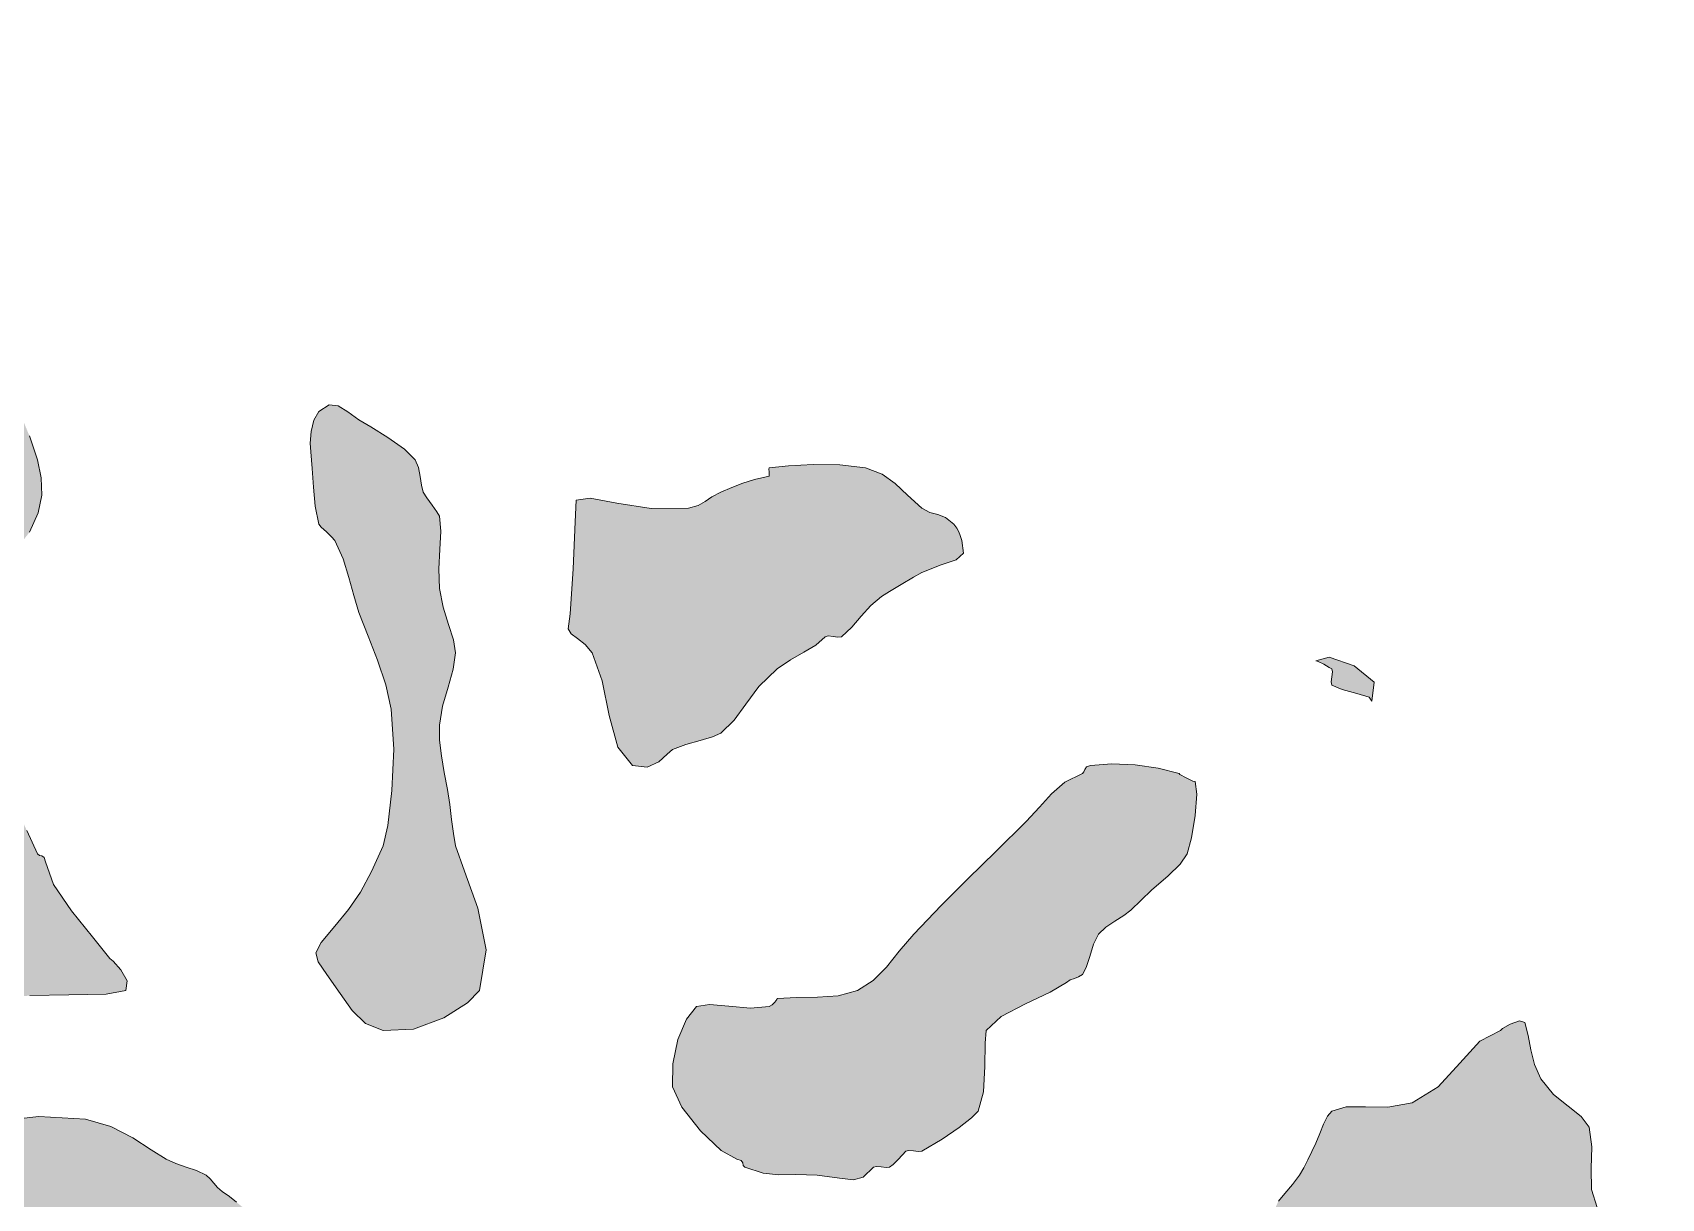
# Model space of a CAD drawing. Header units: inches. Extents: x -600 to 863, y -502 to 873.
# Drawn here: x 152.75 to 174.2, y 815.2 to 830.55 of the extents above; entities that cross this region are included whole.
import ezdxf

# ---------------------------------------------------------------- set-up
doc = ezdxf.new("R2010")
doc.units = ezdxf.units.IN
doc.header["$MEASUREMENT"] = 0
doc.layers.add('Layer 1', color=7, linetype='Continuous')

msp = doc.modelspace()

# ---------------------------------------------------------------- hatches: boundary and pattern name
at = {"layer": 'Layer 1', "true_color": 0xffffff}
for points in [[(144.555, 830.429), (144.559, 830.446), (144.556, 830.479), (144.553, 830.515), (144.555, 830.535), (144.6, 830.552), (144.636, 830.512), (144.658, 830.457), (144.661, 830.429), (144.796, 830.427), (144.975, 830.428), (145.208, 830.403), (145.508, 830.323), (145.526, 830.302), (145.536, 830.267), (145.558, 830.234), (145.614, 830.217), (145.768, 830.165), (145.966, 830.048), (146.173, 829.91), (146.355, 829.794), (146.492, 829.718), (146.642, 829.642), (146.808, 829.562), (146.99, 829.476), (147.059, 829.453), (147.143, 829.431), (147.23, 829.405), (147.308, 829.37), (147.426, 829.274), (147.525, 829.158), (147.623, 829.042), (147.731, 828.947), (147.81, 828.895), (147.896, 828.836), (147.979, 828.78), (148.049, 828.735), (148.168, 828.665), (148.298, 828.588), (148.436, 828.505), (148.579, 828.417), (148.754, 828.308), (148.928, 828.192), (149.112, 828.057), (149.32, 827.888), (149.429, 827.782), (149.54, 827.66), (149.648, 827.546), (149.743, 827.464), (149.908, 827.386), (150.081, 827.339), (150.244, 827.302), (150.378, 827.253), (150.505, 827.177), (150.631, 827.091), (150.735, 827.007), (150.802, 826.935), (150.923, 826.617), (151.031, 826.113), (151.078, 825.597), (151.014, 825.241), (150.814, 825.126), (150.485, 825.071), (150.129, 825.021), (149.849, 824.923), (149.707, 824.817), (149.627, 824.73), (149.579, 824.633), (149.531, 824.5), (149.485, 824.333), (149.437, 824.15), (149.356, 823.984), (149.214, 823.864), (149.168, 823.861), (149.103, 823.869), (149.041, 823.875), (149.002, 823.864), (149, 823.844), (149.003, 823.809), (149.006, 823.776), (149.002, 823.759), (148.683, 823.653), (148.283, 823.5), (148.005, 823.265), (148.049, 822.912), (148.216, 822.792), (148.456, 822.794), (148.758, 822.882), (149.108, 823.018), (149.127, 823.041), (149.136, 823.075), (149.157, 823.107), (149.214, 823.123), (149.266, 823.136), (149.359, 823.165), (149.459, 823.2), (149.531, 823.229), (149.759, 823.35), (149.928, 823.472), (150.057, 823.633), (150.167, 823.864), (150.193, 823.907), (150.227, 823.946), (150.256, 823.998), (150.272, 824.076), (150.34, 824.266), (150.498, 824.329), (150.729, 824.345), (151.014, 824.394), (151.133, 824.442), (151.367, 824.549), (151.61, 824.685), (151.755, 824.817), (151.804, 825.357), (151.761, 826.024), (151.848, 826.405), (152.284, 826.088), (152.42, 825.88), (152.57, 825.577), (152.709, 825.239), (152.814, 824.923), (152.864, 824.688), (152.871, 824.46), (152.822, 824.226), (152.708, 823.97), (152.58, 823.802), (152.431, 823.727), (152.208, 823.668), (151.861, 823.547), (151.787, 823.504), (151.71, 823.446), (151.629, 823.386), (151.543, 823.335), (151.475, 823.312), (151.391, 823.29), (151.303, 823.264), (151.226, 823.229), (150.689, 822.788), (150.286, 822.296), (149.982, 821.875), (149.743, 821.641), (149.49, 821.594), (149.149, 821.594), (148.788, 821.591), (148.473, 821.535), (148.355, 821.487), (148.214, 821.417), (148.07, 821.326), (147.943, 821.217), (147.903, 821.146), (147.888, 821.064), (147.874, 820.98), (147.837, 820.9), (147.694, 820.76), (147.492, 820.554), (147.33, 820.283), (147.308, 819.947), (147.37, 819.869), (147.528, 819.751), (147.762, 819.678), (148.049, 819.735), (148.109, 819.807), (148.155, 819.926), (148.2, 820.056), (148.261, 820.159), (148.434, 820.387), (148.514, 820.553), (148.599, 820.68), (148.79, 820.794), (148.994, 820.82), (149.241, 820.782), (149.581, 820.75), (150.061, 820.794), (150.175, 820.831), (150.32, 820.9), (150.494, 820.996), (150.696, 821.111), (151.035, 821.302), (151.219, 821.359), (151.406, 821.319), (151.755, 821.217), (151.911, 821.166), (152.035, 821.09), (152.151, 820.972), (152.284, 820.794), (152.426, 820.564), (152.55, 820.315), (152.674, 820.041), (152.814, 819.735), (152.84, 819.713), (152.874, 819.707), (152.904, 819.688), (152.92, 819.629), (153.027, 819.329), (153.263, 818.982), (153.539, 818.642), (153.767, 818.358), (153.811, 818.321), (153.914, 818.208), (153.996, 818.063), (153.979, 817.935), (153.72, 817.887), (153.227, 817.876), (152.713, 817.869), (152.39, 817.829), (152.337, 817.788), (152.28, 817.722), (152.225, 817.657), (152.179, 817.618), (151.974, 817.524), (151.756, 817.422), (151.537, 817.312), (151.332, 817.194), (150.94, 816.976), (150.533, 816.838), (150.049, 816.799), (149.426, 816.876), (149.391, 816.896), (149.346, 816.93), (149.287, 816.964), (149.214, 816.982), (149.091, 816.986), (148.911, 816.996), (148.723, 817.026), (148.579, 817.088), (148.433, 817.293), (148.351, 817.552), (148.277, 817.792), (148.155, 817.935), (147.633, 818.022), (147.027, 817.941), (146.561, 817.698), (146.461, 817.3), (146.71, 817.079), (147.079, 817.086), (147.377, 817.201), (147.414, 817.3), (147.548, 817.221), (147.636, 817.1), (147.719, 816.946), (147.837, 816.771), (147.938, 816.649), (148.044, 816.528), (148.154, 816.422), (148.261, 816.347), (148.427, 816.298), (148.63, 816.283), (148.861, 816.273), (149.108, 816.241), (149.266, 816.193), (149.432, 816.127), (149.593, 816.065), (149.743, 816.029), (150.062, 816.005), (150.405, 816), (150.761, 816.008), (151.12, 816.029), (151.673, 816.104), (152.243, 816.207), (152.833, 816.274), (153.449, 816.241), (153.779, 816.144), (154.069, 815.995), (154.313, 815.837), (154.508, 815.712), (154.637, 815.654), (154.775, 815.609), (154.911, 815.562), (155.037, 815.5), (155.089, 815.455), (155.136, 815.398), (155.186, 815.34), (155.249, 815.288), (155.345, 815.221), (155.437, 815.145), (155.541, 815.061), (155.673, 814.971), (155.763, 814.885), (155.898, 814.744), (156.053, 814.61), (156.202, 814.547), (156.225, 814.548), (156.257, 814.551), (156.289, 814.551), (156.308, 814.547), (156.504, 814.358), (156.704, 814.132), (156.838, 813.928), (156.837, 813.806), (156.589, 813.814), (156.062, 813.862), (155.472, 813.908), (155.037, 813.912), (154.708, 813.851), (154.357, 813.748), (154.028, 813.621), (153.767, 813.488), (153.563, 813.337), (153.4, 813.173), (153.261, 813.007), (153.131, 812.853), (153.006, 812.685), (152.87, 812.494), (152.707, 812.323), (152.496, 812.218), (152.204, 812.212), (151.946, 812.308), (151.672, 812.438), (151.332, 812.535), (150.84, 812.58), (150.275, 812.581), (149.709, 812.532), (149.214, 812.429), (148.846, 812.252), (148.516, 811.997), (148.191, 811.72), (147.837, 811.477), (147.732, 811.436), (147.631, 811.418), (147.526, 811.403), (147.414, 811.371), (147.347, 811.329), (147.249, 811.259), (147.154, 811.192), (147.096, 811.159), (146.686, 811.113), (146.18, 811.109), (145.629, 811.129), (145.084, 811.159), (144.66, 811.202), (144.276, 811.268), (143.926, 811.332), (143.602, 811.371), (143.367, 811.433), (143.17, 811.565), (142.977, 811.733), (142.755, 811.9), (142.458, 812.072), (142.207, 812.204), (141.965, 812.343), (141.696, 812.535), (141.498, 812.669), (141.188, 812.866), (140.893, 813.056), (140.743, 813.17), (140.692, 813.33), (140.672, 813.547), (140.661, 813.762), (140.638, 813.912), (140.412, 814.293), (140.096, 814.631), (139.759, 814.98), (139.473, 815.394), (139.295, 815.697), (139.092, 815.931), (138.814, 816.134), (138.414, 816.347), (138.344, 816.391), (138.251, 816.458), (138.161, 816.522), (138.096, 816.559), (137.982, 816.579), (137.898, 816.574), (137.833, 816.588), (137.779, 816.665), (137.77, 816.945), (137.87, 817.312), (138.004, 817.674), (138.096, 817.935), (138.152, 818.145), (138.224, 818.377), (138.312, 818.6), (138.414, 818.782), (138.422, 818.828), (138.412, 818.891), (138.403, 818.952), (138.414, 818.994), (138.503, 819.022), (138.646, 819.03), (138.806, 819.046), (138.943, 819.1), (139.091, 819.24), (139.226, 819.423), (139.352, 819.63), (139.473, 819.841), (140.071, 820.153), (141.081, 820.277), (142.133, 820.394), (142.861, 820.688), (143.045, 821.116), (143.096, 821.741), (143.108, 822.422), (143.179, 823.018), (143.2, 823.056), (143.234, 823.099), (143.267, 823.154), (143.285, 823.229), (143.283, 823.279), (143.277, 823.337), (143.276, 823.394), (143.285, 823.441), (143.346, 823.526), (143.438, 823.605), (143.533, 823.682), (143.602, 823.759), (143.607, 823.804), (143.599, 823.869), (143.591, 823.931), (143.602, 823.97), (143.758, 824.224), (143.805, 824.565), (143.829, 824.953), (143.92, 825.347), (143.945, 825.401), (143.972, 825.448), (143.999, 825.498), (144.026, 825.559), (144.113, 825.823), (144.254, 826.238), (144.413, 826.631), (144.555, 826.829), (144.598, 826.81), (144.733, 826.779), (144.886, 826.747), (144.979, 826.723), (145.19, 826.583), (145.377, 826.374), (145.549, 826.127), (145.72, 825.876), (146.029, 825.448), (146.291, 825.004), (146.426, 824.52), (146.355, 823.97), (146.332, 823.916), (146.305, 823.868), (146.277, 823.818), (146.249, 823.759), (146.23, 823.544), (146.229, 823.178), (146.211, 822.784), (146.144, 822.488), (146.091, 822.446), (145.989, 822.378), (145.885, 822.313), (145.826, 822.276), (145.494, 822.049), (145.189, 821.771), (144.938, 821.402), (144.767, 820.9), (144.712, 820.599), (144.708, 820.288), (144.839, 820.098), (145.19, 820.159), (145.379, 820.25), (145.428, 820.312), (145.438, 820.428), (145.508, 820.688), (145.555, 820.822), (145.606, 820.97), (145.661, 821.11), (145.72, 821.217), (145.963, 821.428), (146.293, 821.619), (146.628, 821.848), (146.884, 822.17), (146.949, 822.425), (146.94, 822.696), (146.93, 823.022), (146.99, 823.441), (147.029, 823.523), (147.093, 823.619), (147.158, 823.73), (147.202, 823.864), (147.254, 824.424), (147.241, 824.68), (147.313, 824.793), (147.625, 824.923), (147.696, 824.948), (147.773, 824.971), (147.856, 824.996), (147.943, 825.029), (148.187, 825.141), (148.386, 825.248), (148.496, 825.325), (148.473, 825.347), (148.53, 825.3), (148.843, 825.232), (149.209, 825.195), (149.426, 825.241), (149.504, 825.473), (149.443, 825.689), (149.294, 825.867), (149.108, 825.982), (148.685, 826.059), (148.243, 826.009), (147.836, 825.892), (147.52, 825.771), (147.491, 825.736), (147.362, 825.646), (147.179, 825.565), (146.99, 825.559), (146.93, 825.636), (146.882, 825.789), (146.834, 825.958), (146.778, 826.088), (146.678, 826.188), (146.557, 826.265), (146.44, 826.333), (146.355, 826.406), (146.321, 826.478), (146.304, 826.561), (146.286, 826.646), (146.249, 826.723), (146.204, 826.755), (146.143, 826.777), (146.081, 826.799), (146.038, 826.829), (145.972, 826.936), (145.898, 827.08), (145.84, 827.205), (145.826, 827.253), (145.634, 827.312), (145.334, 827.361), (145.042, 827.409), (144.873, 827.464), (144.825, 827.532), (144.808, 827.607), (144.796, 827.691), (144.767, 827.782), (144.583, 828.137), (144.289, 828.723), (144.021, 829.315), (143.92, 829.688), (144.006, 829.928), (144.169, 830.149), (144.366, 830.325)], [(156.52, 825.559), (156.657, 825.649), (156.777, 825.636), (156.9, 825.557), (157.049, 825.453), (157.206, 825.358), (157.43, 825.218), (157.648, 825.063), (157.79, 824.923), (157.832, 824.823), (157.855, 824.705), (157.873, 824.59), (157.896, 824.5), (157.941, 824.424), (158.011, 824.329), (158.075, 824.239), (158.108, 824.182), (158.125, 823.983), (158.113, 823.745), (158.099, 823.487), (158.108, 823.229), (158.157, 822.983), (158.228, 822.755), (158.292, 822.553), (158.319, 822.382), (158.29, 822.167), (158.222, 821.929), (158.149, 821.679), (158.108, 821.429), (158.11, 821.233), (158.135, 821.025), (158.172, 820.808), (158.214, 820.582), (158.244, 820.383), (158.268, 820.188), (158.292, 820.003), (158.319, 819.841), (158.439, 819.505), (158.615, 819.021), (158.722, 818.471), (158.637, 817.935), (158.479, 817.771), (158.165, 817.574), (157.768, 817.426), (157.367, 817.406), (157.136, 817.501), (156.959, 817.672), (156.8, 817.895), (156.625, 818.147), (156.51, 818.311), (156.481, 818.429), (156.551, 818.565), (156.731, 818.782), (156.911, 819.001), (157.068, 819.23), (157.216, 819.5), (157.367, 819.841), (157.428, 820.11), (157.483, 820.568), (157.506, 821.112), (157.473, 821.641), (157.401, 821.961), (157.292, 822.284), (157.168, 822.603), (157.049, 822.912), (156.98, 823.136), (156.917, 823.375), (156.84, 823.62), (156.731, 823.864), (156.689, 823.912), (156.62, 823.975), (156.553, 824.036), (156.52, 824.076), (156.473, 824.316), (156.448, 824.566), (156.432, 824.809), (156.414, 825.029), (156.408, 825.146), (156.419, 825.296), (156.454, 825.445)], [(162.449, 824.711), (162.451, 824.729), (162.449, 824.765), (162.447, 824.801), (162.449, 824.817), (162.706, 824.847), (163.031, 824.865), (163.383, 824.859), (163.72, 824.817), (163.94, 824.737), (164.11, 824.611), (164.271, 824.457), (164.461, 824.288), (164.569, 824.229), (164.671, 824.204), (164.774, 824.167), (164.884, 824.076), (164.924, 824.026), (164.945, 823.986), (164.962, 823.939), (164.99, 823.864), (165.012, 823.694), (164.912, 823.607), (164.718, 823.543), (164.461, 823.441), (164.35, 823.378), (164.191, 823.283), (164.036, 823.188), (163.931, 823.123), (163.789, 823.006), (163.663, 822.865), (163.539, 822.721), (163.402, 822.594), (163.357, 822.587), (163.292, 822.597), (163.23, 822.604), (163.19, 822.594), (163.066, 822.484), (162.909, 822.39), (162.733, 822.292), (162.555, 822.17), (162.316, 821.938), (162.143, 821.707), (161.99, 821.496), (161.813, 821.323), (161.705, 821.274), (161.541, 821.227), (161.354, 821.175), (161.178, 821.111), (161.107, 821.048), (160.996, 820.947), (160.843, 820.875), (160.649, 820.9), (160.458, 821.141), (160.345, 821.557), (160.251, 822.014), (160.12, 822.382), (160.027, 822.493), (159.927, 822.571), (159.844, 822.633), (159.802, 822.7), (159.832, 822.896), (159.868, 823.488), (159.897, 824.108), (159.908, 824.394), (160.094, 824.421), (160.443, 824.355), (160.895, 824.282), (161.39, 824.288), (161.517, 824.323), (161.608, 824.375), (161.696, 824.436), (161.813, 824.5), (161.961, 824.562), (162.102, 824.616), (162.258, 824.665)], [(169.649, 822.276), (169.827, 822.325), (170.156, 822.21), (170.417, 821.996), (170.39, 821.747), (170.354, 821.8), (170.192, 821.848), (169.997, 821.898), (169.861, 821.958), (169.852, 822), (169.861, 822.065), (169.871, 822.13), (169.861, 822.17), (169.826, 822.191), (169.755, 822.232), (169.683, 822.269)], [(166.578, 820.794), (166.595, 820.813), (166.607, 820.846), (166.632, 820.88), (166.684, 820.9), (166.964, 820.918), (167.269, 820.906), (167.572, 820.865), (167.849, 820.794), (167.861, 820.78), (167.942, 820.735), (168.029, 820.692), (168.061, 820.688), (168.084, 820.52), (168.062, 820.24), (168.013, 819.946), (167.955, 819.735), (167.863, 819.598), (167.704, 819.446), (167.485, 819.254), (167.214, 818.994), (167.122, 818.921), (167.004, 818.849), (166.886, 818.769), (166.79, 818.676), (166.723, 818.544), (166.672, 818.384), (166.627, 818.237), (166.578, 818.147), (166.525, 818.113), (166.47, 818.093), (166.416, 818.074), (166.367, 818.041), (166.15, 817.911), (165.826, 817.761), (165.507, 817.592), (165.308, 817.406), (165.294, 817.24), (165.293, 816.934), (165.274, 816.599), (165.202, 816.347), (165.117, 816.257), (164.953, 816.128), (164.729, 815.977), (164.461, 815.817), (164.415, 815.813), (164.35, 815.822), (164.288, 815.828), (164.249, 815.817), (164.208, 815.771), (164.145, 815.704), (164.082, 815.641), (164.037, 815.606), (163.991, 815.603), (163.926, 815.61), (163.864, 815.616), (163.825, 815.606), (163.691, 815.476), (163.562, 815.441), (163.378, 815.462), (163.084, 815.5), (162.8, 815.51), (162.579, 815.507), (162.372, 815.527), (162.131, 815.606), (162.11, 815.631), (162.103, 815.665), (162.083, 815.696), (162.025, 815.712), (161.819, 815.825), (161.545, 816.087), (161.3, 816.399), (161.178, 816.665), (161.181, 816.97), (161.25, 817.288), (161.362, 817.558), (161.496, 817.724), (161.663, 817.75), (161.919, 817.727), (162.203, 817.701), (162.449, 817.724), (162.489, 817.747), (162.525, 817.783), (162.55, 817.815), (162.555, 817.829), (162.815, 817.844), (163.087, 817.845), (163.358, 817.864), (163.614, 817.935), (163.821, 818.066), (163.995, 818.243), (164.163, 818.451), (164.355, 818.676), (164.714, 819.053), (165.069, 819.407), (165.438, 819.766), (165.837, 820.159), (166.009, 820.349), (166.167, 820.527), (166.344, 820.68)], [(172.084, 817.406), (172.108, 817.435), (172.211, 817.493), (172.331, 817.535), (172.402, 817.512), (172.447, 817.343), (172.483, 817.155), (172.531, 816.96), (172.613, 816.771), (172.78, 816.566), (172.973, 816.411), (173.145, 816.277), (173.249, 816.135), (173.287, 815.876), (173.277, 815.591), (173.279, 815.312), (173.354, 815.076), (173.386, 815.052), (173.419, 815.047), (173.446, 815.03), (173.46, 814.971), (173.51, 814.83), (173.615, 814.825), (173.749, 814.839), (173.884, 814.759), (173.926, 814.637), (174.028, 814.365), (174.138, 814.104), (174.202, 814.018), (174.104, 813.9), (173.977, 813.912), (173.777, 813.95), (173.46, 813.912), (173.405, 813.875), (173.349, 813.81), (173.295, 813.743), (173.249, 813.7), (173.039, 813.661), (172.671, 813.641), (172.248, 813.624), (171.873, 813.594), (171.59, 813.553), (171.374, 813.494), (171.195, 813.378), (171.025, 813.17), (170.988, 813.091), (170.967, 813.01), (170.949, 812.929), (170.919, 812.853), (170.815, 812.722), (170.669, 812.632), (170.463, 812.547), (170.178, 812.429), (170.129, 812.388), (170.067, 812.319), (170.008, 812.252), (169.966, 812.218), (169.806, 812.188), (169.664, 812.183), (169.515, 812.168), (169.331, 812.112), (169.277, 812.07), (169.221, 812.005), (169.167, 811.94), (169.12, 811.9), (168.684, 811.691), (168.22, 811.478), (167.729, 811.264), (167.214, 811.053), (167.196, 811.034), (167.181, 811.003), (167.156, 810.971), (167.108, 810.947), (166.991, 810.909), (166.896, 810.862), (166.801, 810.805), (166.684, 810.735), (166.225, 810.596), (165.57, 810.501), (164.864, 810.418), (164.249, 810.312), (164.121, 810.256), (163.918, 810.156), (163.696, 810.054), (163.508, 809.994), (163.083, 809.972), (162.657, 809.999), (162.231, 810.023), (161.813, 809.994), (161.403, 809.867), (160.959, 809.653), (160.519, 809.398), (160.12, 809.147), (160.05, 809.119), (159.964, 809.1), (159.876, 809.077), (159.802, 809.041), (159.772, 808.998), (159.748, 808.932), (159.725, 808.869), (159.696, 808.83), (159.613, 808.793), (159.533, 808.775), (159.455, 808.757), (159.378, 808.724), (159.216, 808.631), (159.015, 808.53), (158.784, 808.419), (158.531, 808.3), (158.21, 808.131), (157.91, 807.959), (157.656, 807.825), (157.473, 807.771), (157.345, 807.779), (157.271, 807.804), (157.219, 807.839), (157.155, 807.876), (157.028, 807.943), (156.905, 808.019), (156.776, 808.103), (156.625, 808.194), (156.005, 808.636), (155.396, 809.194), (154.792, 809.808), (154.19, 810.417), (154.128, 810.472), (154.076, 810.511), (154.028, 810.557), (153.979, 810.629), (153.938, 810.692), (153.936, 810.694), (153.955, 810.69), (153.979, 810.735), (154.104, 811.027), (154.297, 811.168), (154.569, 811.226), (154.932, 811.265), (155.396, 811.283), (155.906, 811.25), (156.406, 811.197), (156.837, 811.159), (157.228, 811.148), (157.583, 811.152), (157.856, 811.16), (158.002, 811.159), (158.252, 811.1), (158.298, 811.044), (158.354, 810.994), (158.637, 810.947), (159.237, 810.929), (159.972, 810.971), (160.675, 811.081), (161.178, 811.265), (161.23, 811.296), (161.279, 811.32), (161.33, 811.344), (161.39, 811.371), (161.478, 811.396), (161.59, 811.414), (161.708, 811.437), (161.813, 811.477), (161.896, 811.543), (161.979, 811.635), (162.059, 811.727), (162.131, 811.794), (162.302, 811.885), (162.492, 811.953), (162.714, 812.02), (162.979, 812.112), (163.051, 812.153), (163.142, 812.219), (163.23, 812.284), (163.296, 812.323), (163.371, 812.333), (163.456, 812.322), (163.54, 812.311), (163.614, 812.323), (163.645, 812.364), (163.67, 812.431), (163.693, 812.498), (163.72, 812.535), (163.837, 812.575), (163.944, 812.595), (164.045, 812.611), (164.143, 812.641), (164.35, 812.724), (164.559, 812.797), (164.771, 812.872), (164.99, 812.959), (165.011, 812.983), (165.019, 813.017), (165.039, 813.048), (165.096, 813.064), (165.15, 813.077), (165.24, 813.106), (165.338, 813.141), (165.414, 813.17), (165.663, 813.282), (165.94, 813.41), (166.245, 813.551), (166.578, 813.7), (166.684, 813.75), (166.785, 813.802), (166.888, 813.856), (167.002, 813.912), (167.194, 813.989), (167.406, 814.061), (167.627, 814.138), (167.849, 814.229), (167.933, 814.278), (168.017, 814.338), (168.097, 814.397), (168.167, 814.441), (168.273, 814.478), (168.378, 814.492), (168.483, 814.507), (168.59, 814.547), (168.62, 814.588), (168.646, 814.656), (168.669, 814.722), (168.696, 814.759), (168.821, 814.799), (168.958, 814.845), (169.068, 814.926), (169.12, 815.076), (169.157, 815.16), (169.241, 815.262), (169.344, 815.377), (169.437, 815.5), (169.493, 815.599), (169.546, 815.706), (169.598, 815.815), (169.649, 815.923), (169.704, 816.05), (169.753, 816.175), (169.803, 816.28), (169.861, 816.347), (170.051, 816.401), (170.304, 816.401), (170.6, 816.399), (170.919, 816.453), (171.263, 816.664), (171.548, 816.978), (171.811, 817.268)]]:
    msp.add_hatch(color=7, dxfattribs=at).paths.add_polyline_path(points)

# ---------------------------------------------------------------- linework, layer by layer
at = {"layer": 'Layer 1', "lineweight": 0}
for points in [[(156.52, 825.559), (156.657, 825.649), (156.777, 825.636), (156.9, 825.557), (157.049, 825.453), (157.206, 825.358), (157.43, 825.218), (157.648, 825.063), (157.79, 824.923), (157.832, 824.823), (157.855, 824.705), (157.873, 824.59), (157.896, 824.5), (157.941, 824.424), (158.011, 824.329), (158.075, 824.239), (158.108, 824.182), (158.125, 823.983), (158.113, 823.745), (158.099, 823.487), (158.108, 823.229), (158.157, 822.983), (158.228, 822.755), (158.292, 822.553), (158.319, 822.382), (158.29, 822.167), (158.222, 821.929), (158.149, 821.679), (158.108, 821.429), (158.11, 821.233), (158.135, 821.025), (158.172, 820.808), (158.214, 820.582), (158.244, 820.383), (158.268, 820.188), (158.292, 820.003), (158.319, 819.841), (158.439, 819.505), (158.615, 819.021), (158.722, 818.471), (158.637, 817.935), (158.479, 817.771), (158.165, 817.574), (157.768, 817.426), (157.367, 817.406), (157.136, 817.501), (156.959, 817.672), (156.8, 817.895), (156.625, 818.147), (156.51, 818.311), (156.481, 818.429), (156.551, 818.565), (156.731, 818.782), (156.911, 819.001), (157.068, 819.23), (157.216, 819.5), (157.367, 819.841), (157.428, 820.11), (157.483, 820.568), (157.506, 821.112), (157.473, 821.641), (157.401, 821.961), (157.292, 822.284), (157.168, 822.603), (157.049, 822.912), (156.98, 823.136), (156.917, 823.375), (156.84, 823.62), (156.731, 823.864), (156.689, 823.912), (156.62, 823.975), (156.553, 824.036), (156.52, 824.076), (156.473, 824.316), (156.448, 824.566), (156.432, 824.809), (156.414, 825.029), (156.408, 825.146), (156.419, 825.296), (156.454, 825.445), (156.52, 825.559), (156.52, 825.559)], [(152.709, 825.239), (152.814, 824.923), (152.864, 824.688), (152.871, 824.46), (152.822, 824.226), (152.708, 823.97)], [(162.449, 824.711), (162.451, 824.729), (162.449, 824.765), (162.447, 824.801), (162.449, 824.817), (162.706, 824.847), (163.031, 824.865), (163.383, 824.859), (163.72, 824.817), (163.94, 824.737), (164.11, 824.611), (164.271, 824.457), (164.461, 824.288), (164.569, 824.229), (164.671, 824.204), (164.774, 824.167), (164.884, 824.076), (164.924, 824.026), (164.945, 823.986), (164.962, 823.939), (164.99, 823.864), (165.012, 823.694), (164.912, 823.607), (164.718, 823.543), (164.461, 823.441), (164.35, 823.378), (164.191, 823.283), (164.036, 823.188), (163.931, 823.123), (163.789, 823.006), (163.663, 822.865), (163.539, 822.721), (163.402, 822.594), (163.357, 822.587), (163.292, 822.597), (163.23, 822.604), (163.19, 822.594), (163.066, 822.484), (162.909, 822.39), (162.733, 822.292), (162.555, 822.17), (162.316, 821.938), (162.143, 821.707), (161.99, 821.496), (161.813, 821.323), (161.705, 821.274), (161.541, 821.227), (161.354, 821.175), (161.178, 821.111), (161.107, 821.048), (160.996, 820.947), (160.843, 820.875), (160.649, 820.9), (160.458, 821.141), (160.345, 821.557), (160.251, 822.014), (160.12, 822.382), (160.027, 822.493), (159.927, 822.571), (159.844, 822.633), (159.802, 822.7), (159.832, 822.896), (159.868, 823.488), (159.897, 824.108), (159.908, 824.394), (160.094, 824.421), (160.443, 824.355), (160.895, 824.282), (161.39, 824.288), (161.517, 824.323), (161.608, 824.375), (161.696, 824.436), (161.813, 824.5), (161.961, 824.562), (162.102, 824.616), (162.258, 824.665), (162.449, 824.711), (162.449, 824.711)], [(169.649, 822.276), (169.827, 822.325), (170.156, 822.21), (170.417, 821.996), (170.39, 821.747), (170.354, 821.8), (170.192, 821.848), (169.997, 821.898), (169.861, 821.958), (169.852, 822), (169.861, 822.065), (169.871, 822.13), (169.861, 822.17), (169.826, 822.191), (169.755, 822.232), (169.683, 822.269), (169.649, 822.276), (169.649, 822.276)], [(166.578, 820.794), (166.595, 820.813), (166.607, 820.846), (166.632, 820.88), (166.684, 820.9), (166.964, 820.918), (167.269, 820.906), (167.572, 820.865), (167.849, 820.794), (167.861, 820.78), (167.942, 820.735), (168.029, 820.692), (168.061, 820.688), (168.084, 820.52), (168.062, 820.24), (168.013, 819.946), (167.955, 819.735), (167.863, 819.598), (167.704, 819.446), (167.485, 819.254), (167.214, 818.994), (167.122, 818.921), (167.004, 818.849), (166.886, 818.769), (166.79, 818.676), (166.723, 818.544), (166.672, 818.384), (166.627, 818.237), (166.578, 818.147), (166.525, 818.113), (166.47, 818.093), (166.416, 818.074), (166.367, 818.041), (166.15, 817.911), (165.826, 817.761), (165.507, 817.592), (165.308, 817.406), (165.294, 817.24), (165.293, 816.934), (165.274, 816.599), (165.202, 816.347), (165.117, 816.257), (164.953, 816.128), (164.729, 815.977), (164.461, 815.817), (164.415, 815.813), (164.35, 815.822), (164.288, 815.828), (164.249, 815.817), (164.208, 815.771), (164.145, 815.704), (164.082, 815.641), (164.037, 815.606), (163.991, 815.603), (163.926, 815.61), (163.864, 815.616), (163.825, 815.606), (163.691, 815.476), (163.562, 815.441), (163.378, 815.462), (163.084, 815.5), (162.8, 815.51), (162.579, 815.507), (162.372, 815.527), (162.131, 815.606), (162.11, 815.631), (162.103, 815.665), (162.083, 815.696), (162.025, 815.712), (161.819, 815.825), (161.545, 816.087), (161.3, 816.399), (161.178, 816.665), (161.181, 816.97), (161.25, 817.288), (161.362, 817.558), (161.496, 817.724), (161.663, 817.75), (161.919, 817.727), (162.203, 817.701), (162.449, 817.724), (162.489, 817.747), (162.525, 817.783), (162.55, 817.815), (162.555, 817.829), (162.815, 817.844), (163.087, 817.845), (163.358, 817.864), (163.614, 817.935), (163.821, 818.066), (163.995, 818.243), (164.163, 818.451), (164.355, 818.676), (164.714, 819.053), (165.069, 819.407), (165.438, 819.766), (165.837, 820.159), (166.009, 820.349), (166.167, 820.527), (166.344, 820.68), (166.578, 820.794), (166.578, 820.794)], [(152.674, 820.041), (152.814, 819.735), (152.84, 819.713), (152.874, 819.707), (152.904, 819.688), (152.92, 819.629), (153.027, 819.329), (153.263, 818.982), (153.539, 818.642), (153.767, 818.358), (153.811, 818.321), (153.914, 818.208), (153.996, 818.063), (153.979, 817.935), (153.72, 817.887), (153.227, 817.876), (152.713, 817.869)], [(172.084, 817.406), (172.108, 817.435), (172.211, 817.493), (172.331, 817.535), (172.402, 817.512), (172.447, 817.343), (172.483, 817.155), (172.531, 816.96), (172.613, 816.771), (172.78, 816.566), (172.973, 816.411), (173.145, 816.277), (173.249, 816.135), (173.287, 815.876), (173.277, 815.591), (173.279, 815.312), (173.354, 815.076)], [(169.157, 815.16), (169.241, 815.262), (169.344, 815.377), (169.437, 815.5), (169.493, 815.599), (169.546, 815.706), (169.598, 815.815), (169.649, 815.923), (169.704, 816.05), (169.753, 816.175), (169.803, 816.28), (169.861, 816.347), (170.051, 816.401), (170.304, 816.401), (170.6, 816.399), (170.919, 816.453), (171.263, 816.664), (171.548, 816.978), (171.811, 817.268), (172.084, 817.406), (172.084, 817.406)], [(152.243, 816.207), (152.833, 816.274), (153.449, 816.241), (153.779, 816.144), (154.069, 815.995), (154.313, 815.837), (154.508, 815.712), (154.637, 815.654), (154.775, 815.609), (154.911, 815.562), (155.037, 815.5), (155.089, 815.455), (155.136, 815.398), (155.186, 815.34), (155.249, 815.288), (155.345, 815.221), (155.437, 815.145)]]:
    msp.add_lwpolyline(points, dxfattribs=at)

doc.saveas('drawing.dxf')
